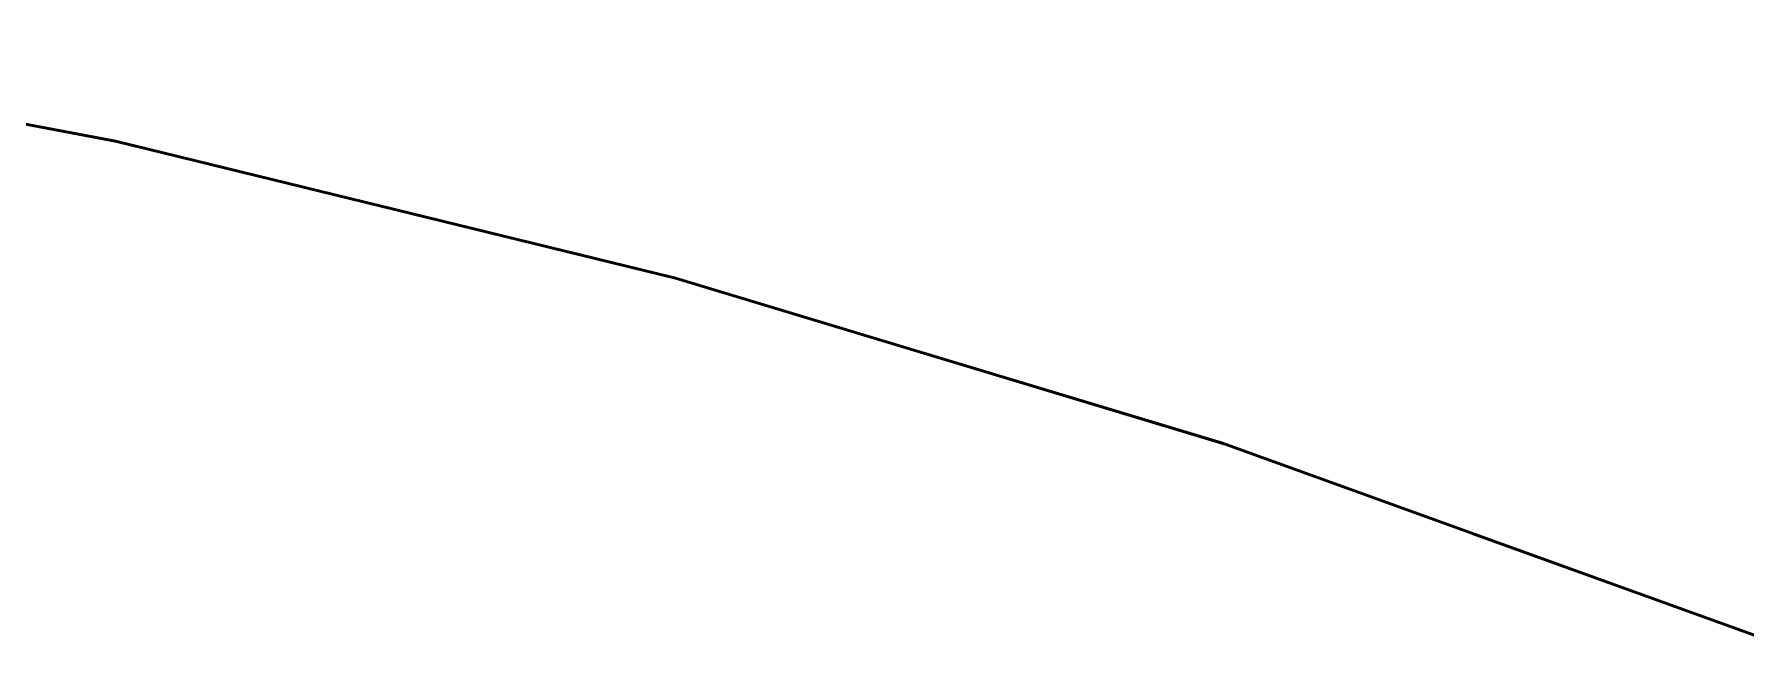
# Model space of a CAD drawing. Header units: millimetres. Extents: x 0 to 420, y 0 to 297.
# Drawn here: x 206.006 to 210.448, y 270.072 to 271.644 of the extents above; entities that cross this region are included whole.
import ezdxf

# ---------------------------------------------------------------- set-up
doc = ezdxf.new("R2010")
doc.units = ezdxf.units.MM
doc.linetypes.add('DASHED', pattern=[1.524, 1.27, -0.254])
doc.layers.add('HIDDEN', color=8, linetype='DASHED', lineweight=25)
doc.layers.add('VISIBLE', color=7, linetype='CONTINUOUS', lineweight=50)

msp = doc.modelspace()

# ---------------------------------------------------------------- linework, layer by layer
at = {"layer": 'HIDDEN'}
for points in [[(204.74703, 271.64351), (206.21196, 271.36729)], [(204.74703, 271.64351), (206.21196, 271.36729)], [(206.21196, 271.36729), (207.66012, 271.0135)], [(206.21196, 271.36729), (207.66012, 271.0135)], [(206.21597, 271.36631), (206.86004, 271.20897)], [(207.66012, 271.0135), (209.0874, 270.58313)], [(207.66012, 271.0135), (209.0874, 270.58313)], [(207.66506, 271.01201), (208.31427, 270.81625)], [(209.0874, 270.58313), (210.48974, 270.07741)], [(209.0874, 270.58313), (210.48974, 270.07741)], [(209.09322, 270.58103), (209.7409, 270.34746)]]:
    msp.add_lwpolyline(points, dxfattribs=at)
at = {"layer": 'VISIBLE'}
for points in [[(204.75314, 271.64253), (206.22003, 271.36555)], [(205.37833, 271.52448), (206.21196, 271.36729)], [(206.21196, 271.36729), (206.21597, 271.36631)], [(206.22003, 271.36555), (207.67007, 271.01078)], [(206.86004, 271.20897), (207.66012, 271.0135)], [(207.66012, 271.0135), (207.66506, 271.01201)], [(207.67007, 271.01078), (209.09915, 270.57924)], [(208.31427, 270.81625), (209.0874, 270.58313)], [(209.0874, 270.58313), (209.09322, 270.58103)], [(209.09915, 270.57924), (210.50319, 270.07215)], [(209.7409, 270.34746), (210.48974, 270.07741)]]:
    msp.add_lwpolyline(points, dxfattribs=at)

doc.saveas('drawing.dxf')
